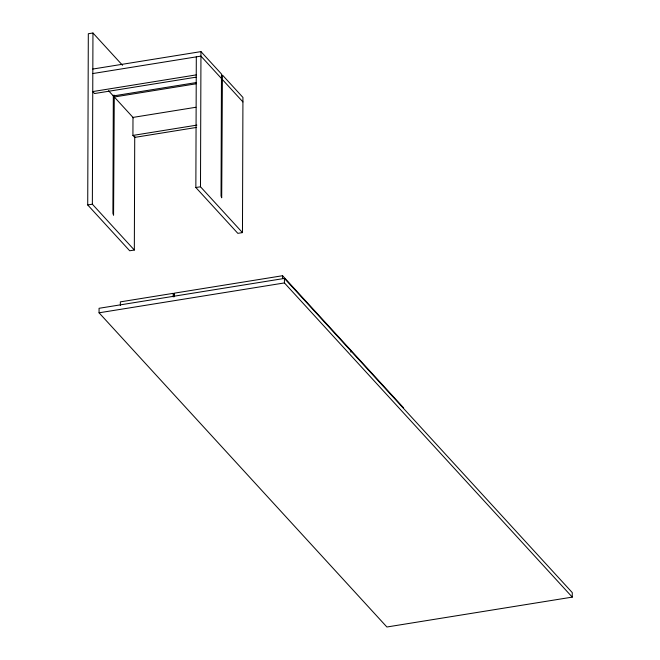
<?xml version="1.0" encoding="UTF-8"?>
<svg xmlns="http://www.w3.org/2000/svg" width="660" height="660" viewBox="0 0 660 660"><rect width="100%" height="100%" fill="white"/><g stroke="black" fill="none" stroke-linecap="round" stroke-linejoin="round"><path stroke-width="0.99" d="M134.731 136.232L134.335 250.024L129.698 250.775L87.722 204.955L88.316 33.751L92.953 33L122.545 65.299M134.335 250.024L92.359 204.204L92.953 33M99.058 312.807L99.066 308.294L284.443 278.421L572.278 592.614L572.261 597.118L386.892 627L99.058 312.807L284.427 282.925L572.261 597.118M113.322 95.172L112.91 213.378L113.569 215.209L114.287 95.18M120.351 305.473L120.367 301.867L173.2 293.345L174.57 294.855M196.622 127.413L134.722 137.387L132.924 135.424L132.99 117.406L195.904 107.267M173.184 296.95L173.2 293.345M174.421 296.752L174.43 293.147L282.571 275.723L350.93 350.344L350.922 352.143M92.829 69.044L200.962 51.612L221.471 74.002L221.042 195.946L221.702 197.785L222.428 75.05L242.938 97.432L242.467 232.6L237.831 233.343L195.855 187.523L196.309 56.867M242.467 232.6L200.492 186.78L200.962 51.612M282.554 278.421L282.571 275.723M284.427 282.925L284.443 278.421M92.812 73.549L200.945 56.116L221.455 78.507M196.251 74.885L92.746 91.575L94.545 93.538L196.02 77.179M196.193 82.574L113.322 95.939L108.537 90.709M196.136 83.787L114.279 96.987L133.419 117.876M132.924 135.424L196.853 125.119M87.722 204.955L92.359 204.204M195.855 187.523L200.492 186.78M222.412 79.555L242.921 101.937M351.409 350.864L403.582 407.814"/></g></svg>
